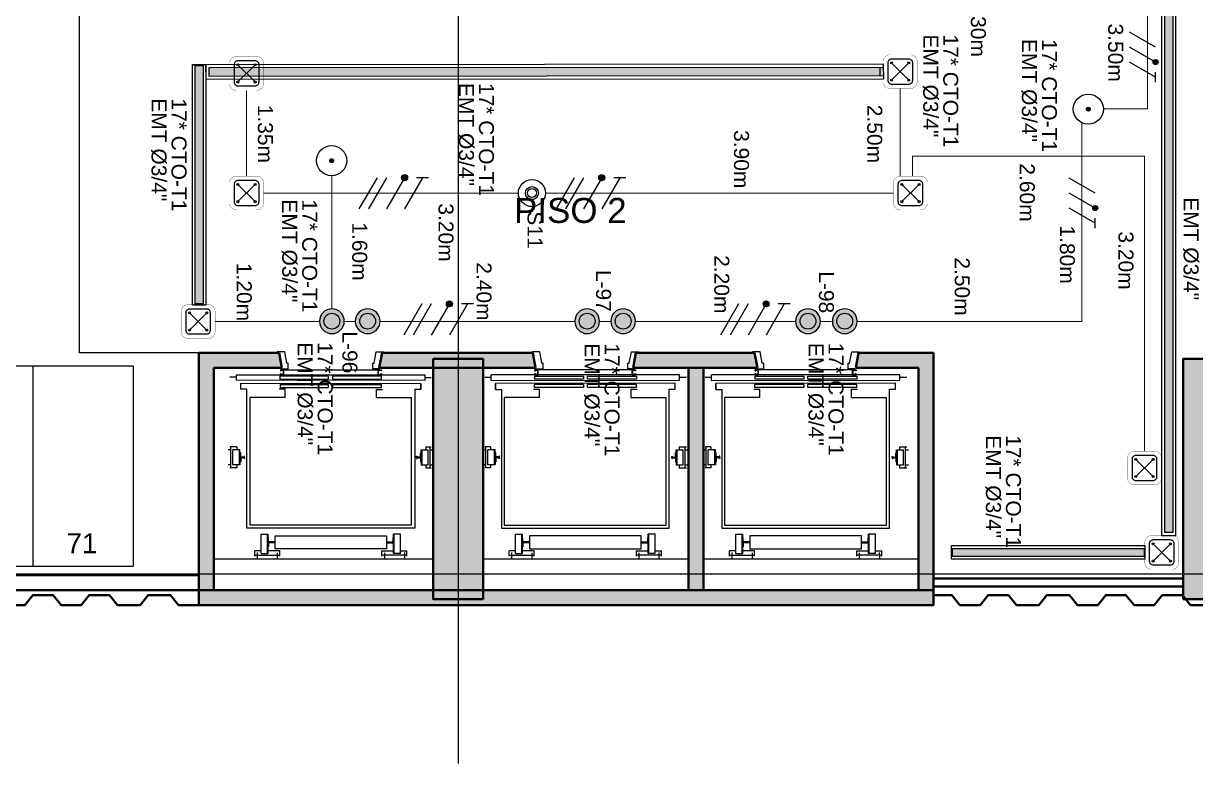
# Model space of a CAD drawing. Header units: metres. Extents: x 81 to 650, y -25 to 177.
# Drawn here: x 155.39 to 167.11, y 32.11 to 39.51 of the extents above; entities that cross this region are included whole.
import ezdxf
from ezdxf.lldxf.tags import DXFTag

# ---------------------------------------------------------------- set-up
doc = ezdxf.new("R2010")
doc.units = ezdxf.units.M
doc.linetypes.add('LÍNEAS_OCULTASX2', pattern=[0.75, 0.5, -0.25])
for name, color, linetype in [('-ALAMBRADO', 7, 'Continuous'), ('-parquead', 253, 'Continuous'), ('AS_GL DETECCION_PISO 2', 7, 'Continuous'), ('E-BORDE LOSA', 4, 'Continuous'), ('GG_PISO 2', 8, 'Continuous'), ('LUMINARIA EMERGENCIA DE EMPOTRAR', 1, 'Continuous'), ('MARCO', 4, 'Continuous'), ('SENSOR MOVIMIENTO', 3, 'Continuous'), ('TEXTOS DE MEDIDAS', 7, 'Continuous')]:
    doc.layers.add(name, color=color, linetype=linetype)
for name, color, linetype, lineweight in [('-CN-GYD-INTERRUPTORES DE PARED', 3, 'Continuous', 20), ('-CN-GYD-LUMINARIA CINTA LED', 4, 'Continuous', 18), ('-CN-GYD-TUBERÍA ILUMINACION', 250, 'Continuous', 18), ('-CN-GYD-TUBERÍA PRINCIPAL ILUMINACION', 5, 'Continuous', 5), ('-CN-GYD-TUBERÍA TOMACORRIENTE PVC', 86, 'Continuous', 18), ('_TEXTO', 7, 'Continuous', 9), ('CAJA DE PASO', 94, 'Continuous', 5), ('Estructura', 250, 'Continuous', 40), ('Muro', 251, 'Continuous', 40), ('TEXTOS', 250, 'Continuous', 20)]:
    doc.layers.add(name, color=color, linetype=linetype, lineweight=lineweight)
for name, color, linetype, true_color in [('A-HATCH CONCRETO', 7, 'Continuous', 0xc2c2c2), ('ASCENSOR', 7, 'Continuous', 0x4f4f4f), ('HACHTCOLUMNA', 7, 'Continuous', 0x474747)]:
    doc.layers.add(name, color=color, linetype=linetype, true_color=true_color)
doc.styles.get("Standard").update_dxf_attribs({"font": 'arial.ttf'})
tags = doc.linetypes.add('EMT_LINE', pattern='A,0.5,-0.2,["EMT",Standard,S=0.1,R=0,X=-0.1,Y=-0.05],-0.25', length=0.95).pattern_tags.tags
tags[6] = DXFTag(74, 10)

# ---------------------------------------------------------------- blocks, each defined once
blk = doc.blocks.new('Caja de paso')
at = {"layer": '-CN-GYD-TUBERÍA TOMACORRIENTE PVC', "const_width": 0.00173}
blk.add_lwpolyline([(-0.1111, 0.0667), (-0.1111, -0.0667, 0.414214), (-0.0667, -0.1111), (0.0667, -0.1111, 0.414214), (0.1111, -0.0667), (0.1111, 0.0667, 0.414214), (0.0667, 0.1111), (-0.0667, 0.1111, 0.414214)], format="xyb", close=True, dxfattribs=at)
at = {"layer": '-CN-GYD-TUBERÍA TOMACORRIENTE PVC'}
blk.add_lwpolyline([(-0.0566, -0.0819), (0.0566, -0.0819, 0.414214), (0.0819, -0.0566), (0.0819, 0.0566, 0.414214), (0.0566, 0.0819), (-0.0566, 0.0819, 0.414214), (-0.0819, 0.0566), (-0.0819, -0.0566, 0.414214)], format="xyb", close=True, dxfattribs=at)
at = {"layer": '-CN-GYD-TUBERÍA TOMACORRIENTE PVC', "linetype": 'LÍNEAS_OCULTASX2'}
for points in [[(-0.0566, 0.0566), (0.0566, -0.0566)], [(0.0566, 0.0566), (-0.0566, -0.0566)]]:
    blk.add_lwpolyline(points, dxfattribs=at)
at = {"layer": '-CN-GYD-TUBERÍA TOMACORRIENTE PVC'}
for centre in [(-0.0566, 0.0566), (0.0566, 0.0566), (-0.0566, -0.0566), (0.0566, -0.0566)]:
    blk.add_circle(centre, 0.00665, dxfattribs=at)
blk = doc.blocks.new('O6C20-MDW')
at = {"layer": 'SENSOR MOVIMIENTO'}
for radius in [129, 62.1, 43.1]:
    blk.add_circle((63166, 32657), radius, dxfattribs=at)
blk = doc.blocks.new('3x')
at = {"layer": '-ALAMBRADO'}
h = blk.add_hatch(color=256, dxfattribs=at)
edge = h.paths.add_edge_path()
edge.add_arc((0.0777, 0.13), 0.025, 0, 360)
for p, q in [((-0.1524, 0.13), (-0.3025, -0.13)), ((-0.0724, 0.13), (-0.2225, -0.13)), ((0.0777, 0.13), (-0.0724, -0.13)), ((0.2277, 0.13), (0.0777, -0.13))]:
    blk.add_line(p, q, dxfattribs=at)
blk.add_lwpolyline([(0.2777, 0.13), (0.1777, 0.13)], dxfattribs=at)
blk.add_circle((0.0777, 0.13), 0.025, dxfattribs=at)
blk = doc.blocks.new('*U62')
at = {"layer": '-ALAMBRADO'}
blk.add_blockref('3x', (0, 0), dxfattribs=at)
blk = doc.blocks.new('estructura etapa 3')
at = {"layer": 'HACHTCOLUMNA'}
h = blk.add_hatch(color=256, dxfattribs=at)
h.paths.add_polyline_path([(-91.651, -6658.124), (-91.651, -6657.624), (-92.35, -6657.624), (-92.35, -6658.124)])
h.paths.add_polyline_path([(-49.354, -6658.124), (-49.354, -6657.624), (-50.055, -6657.624), (-50.055, -6658.124)])
h.paths.add_polyline_path([(-56.053, -6658.124), (-56.053, -6657.624), (-56.753, -6657.624), (-56.753, -6658.124)])
h.paths.add_polyline_path([(-76.45, -6659.124), (-76.95, -6659.124), (-76.95, -6657.624), (-76.45, -6657.624)])
h.paths.add_polyline_path([(-83.95, -6659.124), (-84.45, -6659.124), (-84.45, -6657.624), (-83.95, -6657.624)])
h.paths.add_polyline_path([(-60.452, -6659.124), (-60.952, -6659.124), (-60.952, -6657.624), (-60.452, -6657.624)])
h.paths.add_polyline_path([(-67.95, -6659.124), (-68.45, -6659.124), (-68.45, -6657.624), (-67.95, -6657.624)])
h.paths.add_polyline_path([(-91.85, -6668.199), (-91.851, -6667.599), (-92.35, -6667.599), (-92.349, -6668.199)])
h.paths.add_polyline_path([(-49.354, -6668.199), (-49.354, -6667.599), (-49.854, -6667.599), (-49.854, -6668.199)])
h.paths.add_polyline_path([(-56.154, -6668.149), (-56.154, -6667.649), (-56.854, -6667.649), (-56.854, -6668.149)])
h.paths.add_polyline_path([(-59.952, -6667.649), (-59.952, -6668.149), (-61.452, -6668.149), (-61.452, -6667.649)])
h.paths.add_polyline_path([(-75.95, -6667.649), (-75.95, -6668.149), (-77.45, -6668.149), (-77.45, -6667.649)])
h.paths.add_polyline_path([(-68.95, -6667.649), (-68.95, -6668.149), (-67.45, -6668.149), (-67.45, -6667.649)])
h.paths.add_polyline_path([(-84.95, -6667.649), (-84.95, -6668.149), (-83.45, -6668.149), (-83.45, -6667.649)])
h.paths.add_polyline_path([(-91.85, -6676.199), (-91.85, -6675.599), (-92.349, -6675.599), (-92.349, -6676.199)])
h.paths.add_polyline_path([(-49.354, -6676.199), (-49.354, -6675.599), (-49.854, -6675.599), (-49.854, -6676.199)])
h.paths.add_polyline_path([(-56.154, -6676.149), (-56.154, -6675.649), (-56.754, -6675.649), (-56.754, -6676.149)])
h.paths.add_polyline_path([(-59.952, -6675.649), (-59.952, -6676.149), (-61.452, -6676.149), (-61.452, -6675.649)])
h.paths.add_polyline_path([(-75.95, -6675.649), (-75.95, -6676.149), (-77.45, -6676.149), (-77.45, -6675.649)])
h.paths.add_polyline_path([(-68.95, -6675.649), (-68.95, -6676.149), (-67.45, -6676.149), (-67.45, -6675.649)])
h.paths.add_polyline_path([(-84.95, -6675.649), (-84.95, -6676.149), (-83.45, -6676.149), (-83.45, -6675.649)])
h.paths.add_polyline_path([(-91.847, -6686.299), (-91.851, -6685.699), (-92.35, -6685.699), (-92.346, -6686.299)])
h.paths.add_polyline_path([(-49.354, -6686.299), (-49.354, -6685.699), (-49.854, -6685.699), (-49.854, -6686.299)])
h.paths.add_polyline_path([(-56.154, -6686.249), (-56.154, -6685.749), (-56.754, -6685.749), (-56.754, -6686.249)])
h.paths.add_polyline_path([(-59.952, -6685.749), (-59.952, -6686.249), (-61.452, -6686.249), (-61.452, -6685.749)])
h.paths.add_polyline_path([(-75.95, -6685.749), (-75.95, -6686.249), (-77.45, -6686.249), (-77.45, -6685.749)])
h.paths.add_polyline_path([(-68.95, -6685.749), (-68.95, -6686.249), (-67.45, -6686.249), (-67.45, -6685.749)])
h.paths.add_polyline_path([(-84.95, -6685.749), (-84.95, -6686.249), (-83.45, -6686.249), (-83.45, -6685.749)])
h.paths.add_polyline_path([(-49.353, -6694.294), (-49.354, -6693.699), (-49.855, -6693.699), (-49.854, -6694.294)])
h.paths.add_polyline_path([(-56.054, -6694.249), (-56.054, -6693.749), (-56.753, -6693.749), (-56.753, -6694.249)])
h.paths.add_polyline_path([(-91.651, -6694.249), (-91.651, -6693.749), (-92.35, -6693.749), (-92.35, -6694.249)])
h.paths.add_polyline_path([(-59.952, -6693.749), (-59.952, -6694.249), (-61.452, -6694.249), (-61.452, -6693.749)])
h.paths.add_polyline_path([(-75.95, -6693.749), (-75.95, -6694.249), (-77.45, -6694.249), (-77.45, -6693.749)])
h.paths.add_polyline_path([(-68.95, -6693.749), (-68.95, -6694.249), (-67.45, -6694.249), (-67.45, -6693.749)])
h.paths.add_polyline_path([(-84.95, -6693.749), (-84.95, -6694.249), (-83.45, -6694.249), (-83.45, -6693.749)])
h.paths.add_polyline_path([(-49.359, -6703.974), (-49.359, -6703.374), (-49.859, -6703.374), (-49.859, -6703.974)])
h.paths.add_polyline_path([(-56.054, -6703.924), (-56.054, -6703.424), (-56.753, -6703.424), (-56.753, -6703.924)])
h.paths.add_polyline_path([(-67.95, -6704.924), (-67.95, -6703.424), (-68.45, -6703.424), (-68.45, -6704.924)])
h.paths.add_polyline_path([(-91.651, -6703.924), (-91.651, -6703.424), (-92.35, -6703.424), (-92.35, -6703.924)])
h.paths.add_polyline_path([(-61.847, -6703.424), (-60.347, -6703.424), (-60.347, -6703.924), (-61.847, -6703.924)])
h.paths.add_polyline_path([(-83.95, -6704.924), (-83.95, -6703.424), (-84.45, -6703.424), (-84.45, -6704.924)])
h.paths.add_polyline_path([(-76.45, -6704.924), (-76.45, -6703.424), (-76.95, -6703.424), (-76.95, -6704.924)])
h.paths.add_polyline_path([(-49.354, -6711.949), (-49.354, -6711.449), (-50.054, -6711.449), (-50.054, -6711.949)])
h.paths.add_polyline_path([(-55.954, -6711.949), (-55.954, -6711.449), (-56.654, -6711.449), (-56.654, -6711.949)])
h.paths.add_polyline_path([(-91.65, -6711.949), (-91.65, -6711.449), (-92.35, -6711.449), (-92.35, -6711.949)])
h.paths.add_polyline_path([(-60.952, -6711.949), (-60.952, -6709.549), (-60.452, -6709.549), (-60.452, -6711.949)])
h.paths.add_polyline_path([(-68.45, -6709.549), (-68.45, -6711.949), (-67.95, -6711.949), (-67.95, -6709.549)])
h.paths.add_polyline_path([(-76.95, -6709.549), (-76.95, -6711.949), (-76.45, -6711.949), (-76.45, -6709.549)])
h.paths.add_polyline_path([(-83.95, -6709.549), (-83.95, -6711.949), (-84.45, -6711.949), (-84.45, -6709.549)])
at = {"layer": 'Estructura'}
for points in [[(-68.45, -6709.549), (-68.45, -6711.949), (-67.95, -6711.949), (-67.95, -6709.549)], [(-60.952, -6711.949), (-60.952, -6709.549), (-60.452, -6709.549), (-60.452, -6711.949)]]:
    blk.add_lwpolyline(points, close=True, dxfattribs=at)
blk = doc.blocks.new('MARCOE-102')
for p, q in [((0, 0), (0, -2.5)), ((0, 0), (1.75, 0)), ((1.75, 0), (1.75, -0.45)), ((0, -2.5), (1.75, -2.5)), ((0.175, -0.175), (1.575, -0.175)), ((0.175, -0.175), (0.175, -2.325)), ((0.175, -2.325), (1.575, -2.325)), ((1.375, -0.45), (1.375, -0.275)), ((1.375, -0.275), (1.575, -0.275)), ((1.75, -0.45), (1.375, -0.45)), ((1.375, -2.05), (1.375, -2.225)), ((1.75, -2.05), (1.375, -2.05)), ((1.375, -2.225), (1.575, -2.225)), ((1.575, -0.275), (1.575, -0.175)), ((1.575, -2.325), (1.575, -2.225)), ((1.75, -2.5), (1.75, -2.05))]:
    blk.add_line(p, q)
at = {"layer": 'MARCO'}
blk.add_lwpolyline([(0, 0), (0, -2.5), (1.75, -2.5), (1.75, -2.05), (1.375, -2.05), (1.375, -2.225), (1.575, -2.225), (1.575, -2.325), (0.175, -2.325), (0.175, -0.175), (1.575, -0.175), (1.575, -0.275), (1.375, -0.275), (1.375, -0.45), (1.75, -0.45), (1.75, 0), (0, 0)], dxfattribs=at)
blk = doc.blocks.new('ASCENSOR')
at = {"layer": 'ASCENSOR'}
for p, q in [((-0.88, 0.922), (-0.88, 0.95)), ((-0.73, 0.922), (-0.73, 0.95)), ((-1.63, -1.015), (-1.63, 0.869)), ((-1.575, 0.869), (-1.63, 0.869)), ((-1.605, 0.869), (-1.605, 0.932)), ((-1.575, 0.869), (-1.575, -1.015)), ((-1.485, 0.826), (-1.545, 0.826)), ((-1.545, 0.826), (-1.485, 0.826)), ((-1.545, -0.971), (-1.545, 0.826)), ((-1.485, 0.826), (-1.485, 0.766)), ((-0.91, 0.876), (-0.91, 0.932)), ((-0.7, 0.921), (-0.91, 0.921)), ((-0.91, 0.876), (-0.88, 0.876)), ((-0.73, 0.902), (-0.88, 0.902)), ((-0.88, 0.83), (-0.88, 0.902)), ((-0.73, 0.836), (-0.88, 0.836)), ((-0.88, 0.836), (-0.73, 0.836)), ((-0.85, 0.83), (-0.88, 0.83)), ((-0.85, 0.83), (-0.88, 0.83)), ((-0.85, 0.83), (-0.805, 0.83)), ((-0.85, 0.83), (-0.805, 0.83)), ((-0.85, 0.83), (-0.805, 0.83)), ((-0.85, 0.83), (-0.805, 0.83)), ((-0.85, 0.823), (-0.85, 0.83)), ((-0.85, 0.823), (-0.85, 0.83)), ((-0.809, 0.823), (-0.85, 0.823)), ((-0.809, 0.823), (-0.85, 0.823)), ((-0.809, 0.785), (-0.809, 0.823)), ((-0.76, 0.83), (-0.805, 0.83)), ((-0.76, 0.83), (-0.805, 0.83)), ((-0.76, 0.83), (-0.805, 0.83)), ((-0.76, 0.83), (-0.805, 0.83)), ((-0.802, 0.823), (-0.76, 0.823)), ((-0.802, 0.823), (-0.76, 0.823)), ((-0.802, 0.785), (-0.802, 0.823)), ((-0.76, 0.823), (-0.76, 0.83)), ((-0.76, 0.823), (-0.76, 0.83)), ((-0.76, 0.83), (-0.73, 0.83)), ((-0.76, 0.83), (-0.73, 0.83)), ((-0.73, 0.836), (-0.73, 0.902)), ((-0.73, 0.876), (-0.7, 0.876)), ((-0.73, 0.83), (-0.73, 0.836)), ((-0.7, 0.876), (-0.7, 0.932)), ((-1.485, 0.766), (-0.096, 0.766)), ((-1.405, 0.385), (-1.405, 0.735)), ((-0.126, 0.735), (-1.405, 0.735)), ((-0.816, 0.785), (-0.816, 0.792)), ((-0.816, 0.792), (-0.802, 0.792)), ((-0.809, 0.785), (-0.816, 0.785)), ((-0.802, 0.785), (-0.809, 0.785)), ((-0.795, 0.792), (-0.802, 0.792)), ((-0.802, 0.785), (-0.795, 0.785)), ((-0.795, 0.785), (-0.795, 0.792)), ((-0.126, 0.735), (-0.126, -0.88)), ((-0.096, 0.766), (-0.096, -0.911)), ((-0.036, 0.625), (-0.036, 0.555)), ((0.155, 0.625), (-0.036, 0.625)), ((0.184, 0.688), (0.128, 0.688)), ((0.128, 0.625), (0.128, 0.688)), ((0.147, 0.664), (0.21, 0.664)), ((0.155, 0.625), (0.155, 0.555)), ((0.173, 0.689), (0.173, 0.438)), ((0.155, 0.561), (-0.036, 0.561)), ((0.155, 0.555), (-0.036, 0.555)), ((-0.021, 0.485), (0.109, 0.485)), ((-0.021, -0.63), (-0.021, 0.485)), ((-0.001, 0.552), (-0.001, 0.555)), ((-0.001, 0.555), (0.041, 0.555)), ((0.038, 0.552), (-0.001, 0.552)), ((0.038, 0.491), (0.038, 0.552)), ((0.041, 0.555), (0.041, 0.491)), ((0.089, 0.555), (0.041, 0.555)), ((0.047, 0.555), (0.047, 0.491)), ((0.05, 0.491), (0.05, 0.552)), ((0.05, 0.552), (0.089, 0.552)), ((0.089, 0.552), (0.089, 0.555)), ((0.089, 0.552), (0.089, 0.555)), ((0.109, 0.485), (0.109, -0.63)), ((0.128, 0.438), (0.128, 0.555)), ((-1.68, 0.434), (-1.671, 0.434)), ((-1.68, 0.434), (-1.671, 0.434)), ((-1.68, 0.399), (-1.68, 0.434)), ((-1.68, 0.399), (-1.68, 0.434)), ((-1.63, 0.399), (-1.68, 0.399)), ((-1.63, 0.399), (-1.68, 0.399)), ((-1.676, 0.43), (-1.674, 0.43)), ((-1.674, 0.43), (-1.676, 0.43)), ((-1.676, 0.402), (-1.676, 0.43)), ((-1.676, 0.43), (-1.676, 0.402)), ((-1.633, 0.402), (-1.676, 0.402)), ((-1.676, 0.402), (-1.633, 0.402)), ((-1.674, 0.426), (-1.674, 0.43)), ((-1.674, 0.426), (-1.674, 0.43)), ((-1.671, 0.426), (-1.674, 0.426)), ((-1.671, 0.426), (-1.674, 0.426)), ((-1.671, 0.434), (-1.671, 0.426)), ((-1.671, 0.434), (-1.671, 0.426)), ((-1.639, 0.434), (-1.639, 0.426)), ((-1.63, 0.434), (-1.639, 0.434)), ((-1.639, 0.434), (-1.63, 0.434)), ((-1.639, 0.426), (-1.639, 0.434)), ((-1.639, 0.426), (-1.635, 0.426)), ((-1.635, 0.426), (-1.639, 0.426)), ((-1.635, 0.43), (-1.633, 0.43)), ((-1.635, 0.426), (-1.635, 0.43)), ((-1.635, 0.43), (-1.635, 0.426)), ((-1.633, 0.43), (-1.635, 0.43)), ((-1.633, 0.402), (-1.633, 0.43)), ((-1.633, 0.402), (-1.633, 0.43)), ((-1.63, 0.399), (-1.63, 0.434)), ((-1.63, 0.434), (-1.63, 0.399)), ((-1.587, 0.433), (-1.618, 0.433)), ((-1.618, 0.433), (-1.618, -0.056)), ((-1.587, -0.056), (-1.587, 0.433)), ((-1.503, 0.434), (-1.534, 0.434)), ((-1.534, -0.056), (-1.534, 0.434)), ((-1.503, -0.056), (-1.503, 0.434)), ((-1.485, 0.385), (-1.485, 0.445)), ((-1.405, 0.385), (-1.485, 0.385)), ((0.184, 0.438), (0.128, 0.438)), ((0.149, 0.463), (0.209, 0.463)), ((-1.618, -0.056), (-1.587, -0.056)), ((-1.587, -0.095), (-1.618, -0.095)), ((-1.618, -0.095), (-1.618, -0.583)), ((-1.587, -0.583), (-1.587, -0.095)), ((-1.534, -0.056), (-1.503, -0.056)), ((-1.503, -0.095), (-1.534, -0.095)), ((-1.534, -0.58), (-1.534, -0.095)), ((-1.503, -0.58), (-1.503, -0.095)), ((-1.747, -0.512), (-1.859, -0.533)), ((-1.859, -0.533), (-1.859, -0.609)), ((-1.69, -0.498), (-1.747, -0.498)), ((-1.747, -0.498), (-1.747, -0.512)), ((-1.69, -0.564), (-1.69, -0.498)), ((-1.68, -0.564), (-1.69, -0.564)), ((-1.618, -0.583), (-1.587, -0.583)), ((-1.534, -0.58), (-1.503, -0.58)), ((-1.405, -0.53), (-1.485, -0.53)), ((-1.485, -0.53), (-1.485, -0.59)), ((-1.405, -0.53), (-1.405, -0.88)), ((0.184, -0.583), (0.128, -0.583)), ((0.128, -0.583), (0.128, -0.7)), ((0.173, -0.834), (0.173, -0.583)), ((0.155, -0.7), (-0.036, -0.7)), ((-0.036, -0.77), (-0.036, -0.7)), ((0.109, -0.63), (-0.021, -0.63)), ((-0.001, -0.697), (-0.001, -0.7)), ((0.038, -0.697), (-0.001, -0.697)), ((-0.001, -0.7), (0.041, -0.7)), ((0.038, -0.636), (0.038, -0.697)), ((0.041, -0.7), (0.041, -0.636)), ((0.047, -0.7), (0.047, -0.636)), ((0.089, -0.7), (0.047, -0.7)), ((0.05, -0.636), (0.05, -0.697)), ((0.05, -0.697), (0.089, -0.697)), ((0.089, -0.697), (0.089, -0.7)), ((0.149, -0.609), (0.209, -0.609)), ((0.155, -0.77), (0.155, -0.7)), ((0.155, -0.706), (-0.036, -0.706)), ((0.155, -0.77), (-0.036, -0.77)), ((0.128, -0.77), (0.128, -0.833)), ((0.147, -0.809), (0.21, -0.809)), ((-0.096, -0.911), (-1.485, -0.911)), ((-1.485, -0.911), (-1.485, -0.971)), ((-0.126, -0.88), (-1.405, -0.88)), ((-0.808, -0.936), (-0.815, -0.936)), ((-0.815, -0.936), (-0.815, -0.943)), ((-0.808, -0.936), (-0.808, -0.974)), ((-0.801, -0.936), (-0.808, -0.936)), ((-0.801, -0.936), (-0.801, -0.974)), ((-0.801, -0.936), (-0.794, -0.936)), ((-0.794, -0.936), (-0.794, -0.943)), ((0.184, -0.833), (0.128, -0.833)), ((-1.575, -1.015), (-1.63, -1.015)), ((-1.605, -1.015), (-1.605, -1.083)), ((-1.485, -0.971), (-1.545, -0.971)), ((-0.91, -1.011), (-0.88, -1.011)), ((-0.91, -1.011), (-0.91, -1.083)), ((-0.85, -0.981), (-0.88, -0.981)), ((-0.85, -0.981), (-0.88, -0.981)), ((-0.88, -0.981), (-0.88, -1.052)), ((-0.73, -0.987), (-0.88, -0.987)), ((-0.88, -0.987), (-0.73, -0.987)), ((-0.73, -1.052), (-0.88, -1.052)), ((-0.808, -0.974), (-0.85, -0.974)), ((-0.808, -0.974), (-0.85, -0.974)), ((-0.85, -0.974), (-0.85, -0.981)), ((-0.85, -0.974), (-0.85, -0.981)), ((-0.85, -0.981), (-0.805, -0.981)), ((-0.85, -0.981), (-0.805, -0.981)), ((-0.85, -0.981), (-0.805, -0.981)), ((-0.85, -0.981), (-0.805, -0.981)), ((-0.815, -0.943), (-0.801, -0.943)), ((-0.76, -0.981), (-0.805, -0.981)), ((-0.76, -0.981), (-0.805, -0.981)), ((-0.76, -0.981), (-0.805, -0.981)), ((-0.76, -0.981), (-0.805, -0.981)), ((-0.794, -0.943), (-0.801, -0.943)), ((-0.801, -0.974), (-0.76, -0.974)), ((-0.801, -0.974), (-0.76, -0.974)), ((-0.76, -0.974), (-0.76, -0.981)), ((-0.76, -0.974), (-0.76, -0.981)), ((-0.76, -0.981), (-0.73, -0.981)), ((-0.76, -0.981), (-0.73, -0.981)), ((-0.73, -0.981), (-0.73, -0.987)), ((-0.73, -0.987), (-0.73, -1.052)), ((-0.73, -1.011), (-0.7, -1.011)), ((-0.7, -1.011), (-0.7, -1.083)), ((-0.7, -1.072), (-0.91, -1.072)), ((-0.88, -1.073), (-0.88, -1.1)), ((-0.73, -1.073), (-0.73, -1.1))]:
    blk.add_line(p, q, dxfattribs=at)
blk.add_lwpolyline([(-1.68, -0.564), (-1.68, 0.413), (-1.69, 0.413), (-1.69, 0.347), (-1.747, 0.347), (-1.747, 0.361), (-1.859, 0.382), (-1.859, 0.458)], dxfattribs=at)
for centre, radius, start, end in [((0.044, 0.491), 0.006, 180, 270), ((0.044, 0.491), 0.003, 180, 270), ((0.044, 0.491), 0.006, 270, 0), ((0.044, 0.491), 0.003, 270, 0), ((0.044, -0.636), 0.006, 90, 180), ((0.044, -0.636), 0.003, 90, 180), ((0.044, -0.636), 0.006, 0, 90), ((0.044, -0.636), 0.003, 0, 90)]:
    blk.add_arc(centre, radius, start, end, dxfattribs=at)
for points in [[(-0.795, 0.792), (-0.795, 0.785), (-0.816, 0.785), (-0.816, 0.792)], [(-0.816, 0.785), (-0.816, 0.792), (-0.795, 0.785), (-0.816, 0.785)], [(-0.795, 0.785), (-0.816, 0.785), (-0.795, 0.792), (-0.816, 0.792)], [(-0.794, -0.943), (-0.794, -0.936), (-0.815, -0.936), (-0.815, -0.943)], [(-0.815, -0.936), (-0.815, -0.943), (-0.794, -0.936), (-0.815, -0.936)], [(-0.794, -0.936), (-0.815, -0.936), (-0.794, -0.943), (-0.815, -0.943)]]:
    blk.add_solid(points, dxfattribs=at)
at = {"layer": 'ASCENSOR', "xscale": 0.01999999999998181, "yscale": 0.01999999999998181, "zscale": 0.01999999999998181, "rotation": 270}
blk.add_blockref('MARCOE-102', (-1.63, -0.541), dxfattribs=at)
blk = doc.blocks.new('A$Ce042a74c')
at = {"layer": 'A-HATCH CONCRETO', "ltscale": 0.03}
h = blk.add_hatch(color=256, dxfattribs=at)
h.dxf.hatch_style = 1
h.paths.add_polyline_path([(37.983, 8.975), (36.988, 8.975), (36.988, 8.825), (37.983, 8.825)])
h.paths.add_polyline_path([(38.983, 11.675), (38.983, 8.175), (39.133, 8.175), (39.133, 11.675)])
h.paths.add_polyline_path([(38.983, 8.975), (38.983, 8.975), (38.983, 8.825), (38.983, 8.825)], flags=17)
h.paths.add_polyline_path([(35.488, 8.975), (30.936, 8.975), (30.936, 8.825), (35.488, 8.825)])
h.paths.add_polyline_path([(33.787, 8.825), (33.787, 8.825), (33.637, 8.825), (33.637, 8.825)], flags=17)
h.paths.add_polyline_path([(33.787, 6.462), (33.637, 6.462), (33.637, 7.823), (33.787, 7.823)])
h.paths.add_polyline_path([(33.637, 7.474), (33.637, 7.624), (33.003, 7.624), (33.003, 7.475)])
h.paths.add_polyline_path([(31.549, 7.475), (31.549, 7.625), (32.203, 7.625), (32.203, 7.475)])
h.paths.add_polyline_path([(30.185, 7.475), (30.185, 7.625), (30.749, 7.625), (30.749, 7.475)])
h.paths.add_polyline_path([(30.489, 6.462), (30.339, 6.462), (30.339, 7.475), (30.489, 7.475)])
h.paths.add_polyline_path([(32.138, 6.462), (31.988, 6.462), (31.988, 7.475), (32.138, 7.475)])
h.paths.add_polyline_path([(26.544, 6.462), (33.787, 6.462), (33.787, 6.312), (26.544, 6.312)])
h.paths.add_polyline_path([(26.694, 7.475), (26.694, 7.625), (28.886, 7.625), (28.886, 7.475)])
h.paths.add_polyline_path([(26.545, 6.462), (26.543, 8.975), (26.693, 8.974), (26.693, 8.824), (26.694, 8.825), (26.695, 6.462)])
h.paths.add_polyline_path([(27.446, 6.462), (27.296, 6.462), (27.296, 6.462), (27.446, 6.462)])
h.paths.add_polyline_path([(26.546, 11.676), (26.546, 9.875), (26.691, 9.875), (26.696, 11.676)])
h.paths.add_polyline_path([(31.087, 8.975), (30.936, 8.975), (30.936, 9.977), (29.034, 9.977), (29.036, 8.975), (28.886, 8.975), (28.883, 10.126), (29.836, 10.126), (29.836, 11.675), (29.986, 11.675), (29.986, 10.126), (30.936, 10.126), (30.936, 11.675), (31.087, 11.675)])
h.paths.add_polyline_path([(31.886, 8.975), (32.036, 8.975), (32.036, 8.975)])
h.paths.add_polyline_path([(26.547, 11.675), (39.133, 11.675), (39.133, 11.825), (26.547, 11.825)])
h.paths.add_polyline_path([(47.081, 11.675), (44.231, 11.675), (44.231, 11.825), (47.081, 11.825)])
h.paths.add_polyline_path([(47.981, 54.675), (47.831, 54.675), (47.831, 3.892), (46.241, 3.892), (46.241, 5.906), (46.931, 5.906), (46.931, 6.056), (46.091, 6.056), (46.091, 2.292), (47.081, 2.292), (47.081, 2.442), (46.241, 2.442), (46.241, 3.742), (47.831, 3.742), (47.831, 0.95), (47.981, 0.95)])
h.paths.add_polyline_path([(27.346, 2.91), (27.373, 2.76), (26.695, 2.76), (26.695, 0.54), (26.544, 0.54), (26.544, 2.91)])
h.paths.add_polyline_path([(29.883, 2.91), (29.911, 2.76), (28.348, 2.76), (28.377, 2.91)])
h.paths.add_polyline_path([(32.1, 2.91), (32.129, 2.76), (30.885, 2.76), (30.914, 2.91)])
h.paths.add_polyline_path([(31.438, 0.54), (31.588, 0.54), (31.588, 0.566), (31.588, 2.76), (31.438, 2.76), (31.438, 0.566)])
h.paths.add_polyline_path([(33.14, 2.91), (33.113, 2.76), (33.737, 2.76), (33.737, 0.54), (33.887, 0.54), (33.887, 2.91)])
h.paths.add_polyline_path([(26.545, 0.39), (33.887, 0.39), (33.887, 0.54), (26.545, 0.54)])
h.paths.add_polyline_path([(7.925, 54.676), (7.925, 54.826), (3.1, 54.825), (3.1, 54.675)])
h.paths.add_polyline_path([(37.395, 51.521), (37.245, 51.521), (37.245, 54.675), (37.395, 54.675)])
h.paths.add_polyline_path([(36.533, 51.671), (36.383, 51.671), (36.383, 53.275), (36.533, 53.275)])
h.paths.add_polyline_path([(28.886, 51.521), (28.886, 51.671), (37.245, 51.671), (37.245, 51.521)])
h.paths.add_polyline_path([(36.383, 54.325), (36.383, 54.475)])
h.paths.add_polyline_path([(29.036, 52.667), (28.886, 52.667), (28.886, 53.275), (29.036, 53.275)], flags=0)
h.paths.add_polyline_path([(29.036, 52.667), (28.886, 52.667), (28.886, 53.275), (29.036, 53.275)], flags=17)
h.paths.add_polyline_path([(29.036, 52.667), (28.886, 52.667), (28.886, 53.275), (29.036, 53.275)], flags=17)
at = {"layer": '-parquead'}
blk.add_line((26.544, 2.91), (25.347, 2.91), dxfattribs=at)
for points in [[(25.347, 6.305), (25.347, 5.109), (25.347, 5.061), (25.347, 2.91)], [(25.886, 2.777), (20.886, 2.777), (20.886, 0.777), (25.886, 0.777)], [(24.886, 0.777), (24.886, 2.777)], [(25.886, 2.777), (25.886, 0.777)]]:
    blk.add_lwpolyline(points, dxfattribs=at)
at = {"layer": 'E-BORDE LOSA', "color": 18, "true_color": 0x000000}
for p, q in [((28.886, 0.85), (26.695, 0.85)), ((31.438, 0.85), (29.386, 0.85)), ((33.737, 0.85), (31.588, 0.85))]:
    blk.add_line(p, q, dxfattribs=at)
at = {"layer": 'Muro'}
blk.add_line((26.545, 0.69), (26.545, 0.39), dxfattribs=at)
for points in [[(27.346, 2.91), (27.373, 2.76), (26.695, 2.76), (26.695, 0.54), (26.544, 0.54), (26.544, 2.91)], [(29.883, 2.91), (29.911, 2.76), (28.348, 2.76), (28.377, 2.91)], [(32.1, 2.91), (32.129, 2.76), (30.885, 2.76), (30.914, 2.91)], [(33.14, 2.91), (33.113, 2.76), (33.737, 2.76), (33.737, 0.54), (33.887, 0.54), (33.887, 2.91)], [(31.438, 0.54), (31.588, 0.54), (31.588, 0.566), (31.588, 2.76), (31.438, 2.76), (31.438, 0.566)], [(33.887, 0.574), (36.383, 0.574), (36.383, 0.654), (33.887, 0.654)]]:
    blk.add_lwpolyline(points, close=True, dxfattribs=at)
for points in [[(26.545, 0.54), (20.886, 0.54), (20.886, 0.69), (26.545, 0.69)], [(23.062, 0.39), (23.142, 0.49), (23.344, 0.49), (23.424, 0.39), (23.627, 0.39), (23.707, 0.49), (23.91, 0.49), (23.99, 0.39), (24.215, 0.39), (24.295, 0.49), (24.521, 0.49), (24.601, 0.39), (24.803, 0.39)], [(24.803, 0.39), (24.883, 0.49), (25.086, 0.49), (25.166, 0.39), (25.369, 0.39), (25.449, 0.49), (25.651, 0.49), (25.731, 0.39), (25.957, 0.39), (26.037, 0.49), (26.262, 0.49), (26.342, 0.39), (26.545, 0.39)], [(26.545, 0.39), (33.887, 0.39), (33.887, 0.54), (26.545, 0.54)], [(33.887, 0.49), (34.072, 0.49), (34.152, 0.39), (34.354, 0.39), (34.434, 0.49), (34.637, 0.49), (34.717, 0.39), (34.942, 0.39), (35.022, 0.49), (35.248, 0.49), (35.328, 0.39), (35.531, 0.39)], [(35.531, 0.39), (35.611, 0.49), (35.813, 0.49), (35.893, 0.39), (36.096, 0.39), (36.176, 0.49), (36.379, 0.49), (36.459, 0.39), (36.684, 0.39), (36.764, 0.49), (36.989, 0.49), (37.069, 0.39), (37.272, 0.39)]]:
    blk.add_lwpolyline(points, dxfattribs=at)
at = {"layer": 'AS_GL DETECCION_PISO 2', "linetype": 'Continuous', "lineweight": 50}
blk.add_blockref('estructura etapa 3', (97.335, 6712.399), dxfattribs=at)
at = {"layer": 'ASCENSOR', "rotation": 269.9943251266501}
blk.add_blockref('ASCENSOR', (27.936, 1.061), dxfattribs=at)
at = {"layer": 'ASCENSOR', "xscale": -1, "rotation": 90.0056748733478}
for p in [(30.335, 1.061), (32.538, 1.061)]:
    blk.add_blockref('ASCENSOR', p, dxfattribs=at)
at = {"layer": 'GG_PISO 2', "insert": (25.22, 1.107), "char_height": 0.2, "attachment_point": 1, "rotation": 360}
blk.add_mtext_dynamic_manual_height_columns('71', width=0.89145, gutter_width=5, heights=[0], dxfattribs=at)
at = {"layer": 'TEXTOS', "color": 8}
blk.add_text('PISO 2', height=0.25, rotation=359.9331, dxfattribs=at).set_placement((29.695, 4.21))
blk = doc.blocks.new('A$Cfe640b9a')
at = {"layer": '-CN-GYD-INTERRUPTORES DE PARED'}
h = blk.add_hatch(dxfattribs=at)
h.set_pattern_fill('SWAMP', color=252, scale=0.5, angle=90)
h.set_pattern_definition([(270, (-2.052306, -0.42678), (0.0663011, -0.0153116), [0.0038279, -0.02679527]), (5e-10, (-2.052306, -0.428697), (0.06630109, 0.01531158), [0.00478487, -0.1278173]), (5e-10, (-2.052306, -0.429175), (0.06630109, 0.01531158), [0.0038279, -0.1287743]), (5e-10, (-2.052306, -0.428218), (0.06630109, 0.01531158), [0.0038279, -0.1287743]), (346.9961, (-2.052306, -0.429654), (0.0663011, 0.01531158), [0.00272185, -0.0653243]), (13.0039, (-2.052306, -0.42774), (3e-11, 0.03062316), [0.00272185, -0.0653243])])
h.paths.add_polyline_path([(0.391, -0.501), (0.391, -0.421), (-6.027, -0.421), (-6.027, -0.501)])
h.paths.add_polyline_path([(0.391, -0.43), (0.391, -0.482), (0.391, -0.442)], flags=17)
at = {"layer": '-CN-GYD-INTERRUPTORES DE PARED', "color": 4}
for p, q in [((-6.058, -0.529), (-6.058, -0.393)), ((-6.058, -0.393), (0.391, -0.393)), ((-6.027, -0.501), (-6.027, -0.421)), ((-6.027, -0.421), (0.391, -0.421)), ((0.357, -0.421), (0.357, -0.501)), ((0.391, -0.393), (0.391, -0.529)), ((0.391, -0.501), (-6.027, -0.501)), ((0.391, -0.529), (-6.058, -0.529))]:
    blk.add_line(p, q, dxfattribs=at)
blk = doc.blocks.new('A$Cd32da91f')
at = {"layer": '-CN-GYD-TUBERÍA ILUMINACION', "linetype": 'EMT_LINE', "lineweight": 5, "ltscale": 10}
h = blk.add_hatch(color=256, dxfattribs=at)
h.dxf.hatch_style = 1
h.set_gradient(color1=(248, 215, 49), color2=(248, 215, 49), name='INVSPHERICAL')
h.paths.add_polyline_path([(0.0875, -0.0302), (0.0971, -0.032), (0.1061, -0.0355), (0.1144, -0.0406), (0.1216, -0.0472), (0.1274, -0.0549), (0.1318, -0.0636), (0.1344, -0.073), (0.1353, -0.0827), (0.1344, -0.0923), (0.1318, -0.1017), (0.1274, -0.1104), (0.1216, -0.1181), (0.1144, -0.1247), (0.1061, -0.1298), (0.0971, -0.1333), (0.0875, -0.1351), (0.0778, -0.1351), (0.0682, -0.1333), (0.0592, -0.1298), (0.0509, -0.1247), (0.0437, -0.1181), (0.0379, -0.1104), (0.0336, -0.1017), (0.0309, -0.0923), (0.03, -0.0827), (0.0309, -0.073), (0.0336, -0.0636), (0.0379, -0.0549), (0.0437, -0.0472), (0.0509, -0.0406), (0.0592, -0.0355), (0.0682, -0.032), (0.0778, -0.0302)])
at = {"transparency": 33554687}
h = blk.add_hatch(color=256, dxfattribs=at)
h.dxf.hatch_style = 1
edge = h.paths.add_edge_path()
edge.add_ellipse((0.0827, -0.0827), major_axis=(0.0584, 0.0584), ratio=1, start_angle=0, end_angle=360)
edge = h.paths.add_edge_path(flags=16)
edge.add_ellipse((0.0827, -0.0827), major_axis=(0.0372, 0.0372), ratio=1, start_angle=0, end_angle=360)
h = blk.add_hatch(color=256, dxfattribs=at)
h.dxf.hatch_style = 1
edge = h.paths.add_edge_path()
edge.add_ellipse((0.0827, -0.0827), major_axis=(0.0514, 0.0514), ratio=1, start_angle=0, end_angle=360)
edge.add_ellipse((0.0827, -0.0827), major_axis=(0.0584, 0.0584), ratio=1, start_angle=0, end_angle=360)
edge.add_ellipse((0.0827, -0.0827), major_axis=(0.0514, 0.0514), ratio=1, start_angle=0, end_angle=360)
edge.add_ellipse((0.0827, -0.0827), major_axis=(0.0584, 0.0584), ratio=1, start_angle=0, end_angle=360)
edge.add_ellipse((0.0827, -0.0827), major_axis=(0.0514, 0.0514), ratio=1, start_angle=0, end_angle=360)
edge.add_ellipse((0.0827, -0.0827), major_axis=(0.0584, 0.0584), ratio=1, start_angle=0, end_angle=360)
at = {"layer": '-CN-GYD-TUBERÍA ILUMINACION', "linetype": 'Continuous', "ltscale": 10}
for major_axis in [(0.0584, 0.0584), (0.0372, 0.0372)]:
    blk.add_ellipse((0.0827, -0.0827), major_axis=major_axis, ratio=1, start_param=5.497787, end_param=11.780972, dxfattribs=at)
blk = doc.blocks.new('2x')
at = {"layer": '-ALAMBRADO'}
h = blk.add_hatch(color=256, dxfattribs=at)
edge = h.paths.add_edge_path()
edge.add_arc((0.075, 0.13), 0.025, 0, 360)
for p, q in [((-0.075, 0.13), (-0.225, -0.13)), ((0.075, 0.13), (-0.075, -0.13)), ((0.225, 0.13), (0.075, -0.13))]:
    blk.add_line(p, q, dxfattribs=at)
blk.add_lwpolyline([(0.275, 0.13), (0.175, 0.13)], dxfattribs=at)
blk.add_circle((0.075, 0.13), 0.025, dxfattribs=at)
blk = doc.blocks.new('*U51')
at = {"layer": '-ALAMBRADO'}
blk.add_blockref('2x', (0, 0), dxfattribs=at)
blk = doc.blocks.new('A$C078c93ae')
at = {"layer": 'LUMINARIA EMERGENCIA DE EMPOTRAR', "ltscale": 0.3}
h = blk.add_hatch(dxfattribs=at)
h.set_pattern_fill('ANSI31', color=256, scale=0.001)
h.set_pattern_definition([(45, (-0.005658, 0.0751944), (-0.00224506, 0.00224506), [])])
edge = h.paths.add_edge_path()
edge.add_arc((0.0752, 0.0752), 0.00949, 0, 360)
for radius in [0.0752, 0.00949]:
    blk.add_circle((0.0752, 0.0752, 0), radius, dxfattribs=at)

msp = doc.modelspace()

# ---------------------------------------------------------------- linework, layer by layer
at = {"layer": '-CN-GYD-TUBERÍA PRINCIPAL ILUMINACION', "linetype": 'EMT_LINE', "ltscale": 10, "const_width": 0.01}
for points in [[(166.188, 38.658), (166.628, 38.658), (166.628, 41.07)], [(157.62, 37.984), (157.62, 38.842)], [(164.155, 37.984), (164.155, 38.86)], [(163.726, 36.531), (165.97, 36.531), (165.971, 38.517)], [(164.276, 37.984), (164.276, 38.183), (166.597, 38.183), (166.597, 35.236)], [(158.472, 36.659), (158.472, 37.987)], [(157.789, 37.815), (160.337, 37.815)], [(160.61, 37.815), (164.087, 37.815)], [(158.349, 36.531), (157.306, 36.531)], [(158.596, 36.531), (158.707, 36.531)], [(158.955, 36.531), (160.9, 36.531)], [(161.151, 36.532), (161.261, 36.532)], [(161.508, 36.531), (163.108, 36.531)], [(163.36, 36.531), (163.47, 36.531)]]:
    msp.add_lwpolyline(points, dxfattribs=at)
at = {"layer": 'GG_PISO 2', "color": 9, "true_color": 0xc7c8ca}
for points in [[(159.735, 88.239), (159.735, 32.113)], [(178.736, 34.007), (129.726, 34.007)]]:
    msp.add_lwpolyline(points, dxfattribs=at)
at = {"layer": 'GG_PISO 2'}
for points in [[(157.593, 35.162), (157.6, 35.162), (157.6, 35.183), (157.593, 35.183)], [(157.6, 35.183), (157.593, 35.183), (157.6, 35.162), (157.6, 35.183)], [(157.6, 35.162), (157.6, 35.183), (157.593, 35.162), (157.593, 35.183)], [(159.327, 35.162), (159.32, 35.162), (159.32, 35.183), (159.327, 35.183)], [(159.32, 35.183), (159.327, 35.183), (159.32, 35.162), (159.32, 35.183)], [(159.32, 35.162), (159.32, 35.183), (159.327, 35.162), (159.327, 35.183)], [(160.143, 35.162), (160.15, 35.162), (160.15, 35.183), (160.143, 35.183)], [(160.15, 35.183), (160.143, 35.183), (160.15, 35.162), (160.15, 35.183)], [(160.15, 35.162), (160.15, 35.183), (160.143, 35.162), (160.143, 35.183)], [(161.877, 35.162), (161.87, 35.162), (161.87, 35.183), (161.877, 35.183)], [(161.87, 35.183), (161.877, 35.183), (161.87, 35.162), (161.87, 35.183)], [(161.87, 35.162), (161.87, 35.183), (161.877, 35.162), (161.877, 35.183)], [(162.345, 35.162), (162.352, 35.162), (162.352, 35.183), (162.345, 35.183)], [(162.352, 35.183), (162.345, 35.183), (162.352, 35.162), (162.352, 35.183)], [(162.352, 35.162), (162.352, 35.183), (162.345, 35.162), (162.345, 35.183)], [(164.08, 35.162), (164.073, 35.162), (164.073, 35.183), (164.08, 35.183)], [(164.073, 35.183), (164.08, 35.183), (164.073, 35.162), (164.073, 35.183)], [(164.073, 35.162), (164.073, 35.183), (164.08, 35.162), (164.08, 35.183)]]:
    msp.add_solid(points, dxfattribs=at)

# ---------------------------------------------------------------- block references
at = {"layer": '-CN-GYD-LUMINARIA CINTA LED', "xscale": 1.035, "rotation": 90}
msp.add_blockref('A$Cfe640b9a', (166.378, 40.659), dxfattribs=at)
at = {"layer": '-CN-GYD-LUMINARIA CINTA LED', "zscale": 1.138617674406281}
for p, xscale, rotation in [((157.607, 36.841), 0.373, 270), ((164.784, 33.762), 0.3, 180)]:
    msp.add_blockref('A$Cfe640b9a', p, dxfattribs=dict(at, xscale=xscale, rotation=rotation))
at = {"layer": '-CN-GYD-LUMINARIA CINTA LED', "xscale": 1.05, "yscale": 1.111876020790506, "zscale": 1.111876020790506, "rotation": 0.044687386733193}
msp.add_blockref('A$Cfe640b9a', (163.575, 39.542), dxfattribs=at)
msp.add_blockref('A$Ce042a74c', (130.599, 33.307))
at = {"xscale": 1.5, "yscale": 1.5}
for p in [(158.349, 36.658), (158.707, 36.658), (160.901, 36.658), (161.261, 36.658), (163.109, 36.658), (163.476, 36.658)]:
    msp.add_blockref('A$Cd32da91f', p, dxfattribs=at)
at = {"layer": '_TEXTO', "linetype": 'Continuous', "ltscale": 10, "zscale": 0.5, "rotation": 270}
for p in [(166.578, 39.199), (165.974, 37.74)]:
    msp.add_blockref('*U51', p, dxfattribs=at)
at = {"layer": '_TEXTO', "linetype": 'Continuous', "ltscale": 10, "xscale": 1.2, "yscale": 1.2, "zscale": 320}
for p in [(159.107, 37.812), (161.077, 37.812), (159.554, 36.551), (162.721, 36.551)]:
    msp.add_blockref('*U62', p, dxfattribs=at)
at = {"layer": 'CAJA DE PASO', "linetype": 'Continuous', "ltscale": 10, "xscale": 1.523145158877299, "yscale": 1.523145158877299, "zscale": 1.523145158877299}
for p in [(157.62, 39.011), (164.155, 39.029), (157.62, 37.815), (164.257, 37.815), (157.136, 36.531), (166.597, 35.067), (166.77, 34.223)]:
    msp.add_blockref('Caja de paso', p, dxfattribs=at)
at = {"layer": 'LUMINARIA EMERGENCIA DE EMPOTRAR', "xscale": 2, "yscale": 2}
for p in [(165.885, 38.503, 0), (158.32, 37.988, 0)]:
    msp.add_blockref('A$C078c93ae', p, dxfattribs=at)
at = {"layer": 'SENSOR MOVIMIENTO', "lineweight": 0, "xscale": 0.00105193048980394, "yscale": 0.00105193048980394, "zscale": 0.00105193048980394}
msp.add_blockref('O6C20-MDW', (94.027, 3.462), dxfattribs=at)

# ---------------------------------------------------------------- texts
at = {"layer": 'TEXTOS', "char_height": 0.15, "width": 1.36121, "attachment_point": 1, "rotation": 270}
for insert in [(164.735, 39.4), (165.721, 39.354), (160.093, 38.915), (157.02, 38.761), (158.326, 37.751), (167.338, 37.773), (158.481, 36.324), (161.349, 36.313), (163.588, 36.318), (165.362, 35.395)]:
    msp.add_mtext('\\A1;\\pxsm0.8;17* CTO-T1\\PEMT Ø3/4"       ', dxfattribs=dict(at, insert=insert))
at = {"layer": 'TEXTOS', "char_height": 0.15, "attachment_point": 1, "rotation": 270}
for s, insert in [('\\pxqc;S11', (160.579, 37.833)), ('\\pxqc;L-97', (161.264, 37.224)), ('\\pxqc;L-98', (163.492, 37.21)), ('\\pxqc;L-96', (158.728, 36.609))]:
    msp.add_mtext_dynamic_manual_height_columns(s, width=0.77349, gutter_width=0.325, heights=[0], dxfattribs=dict(at, insert=insert))
at = {"layer": 'TEXTOS DE MEDIDAS', "char_height": 0.15, "width": 0.44784, "attachment_point": 1, "rotation": 270}
for s, insert in [('\\A1;2.30m', (165.011, 39.758)), ('\\A1;3.50m', (166.384, 39.509)), ('\\A1;1.35m', (157.883, 38.698)), ('\\A1;2.50m', (163.975, 38.697)), ('\\A1;3.90m', (162.643, 38.444)), ('\\A1;2.60m', (165.5, 38.112)), ('\\A1;3.20m', (159.689, 37.712)), ('\\A1;1.60m', (158.826, 37.522)), ('\\A1;1.80m', (165.901, 37.491)), ('\\A1;3.20m', (166.487, 37.432)), ('\\A1;2.20m', (162.446, 37.194)), ('\\A1;2.50m', (164.85, 37.172)), ('\\A1;1.20m', (157.672, 37.117)), ('\\A1;2.40m', (160.069, 37.123))]:
    msp.add_mtext(s, dxfattribs=dict(at, insert=insert))

doc.saveas('drawing.dxf')
